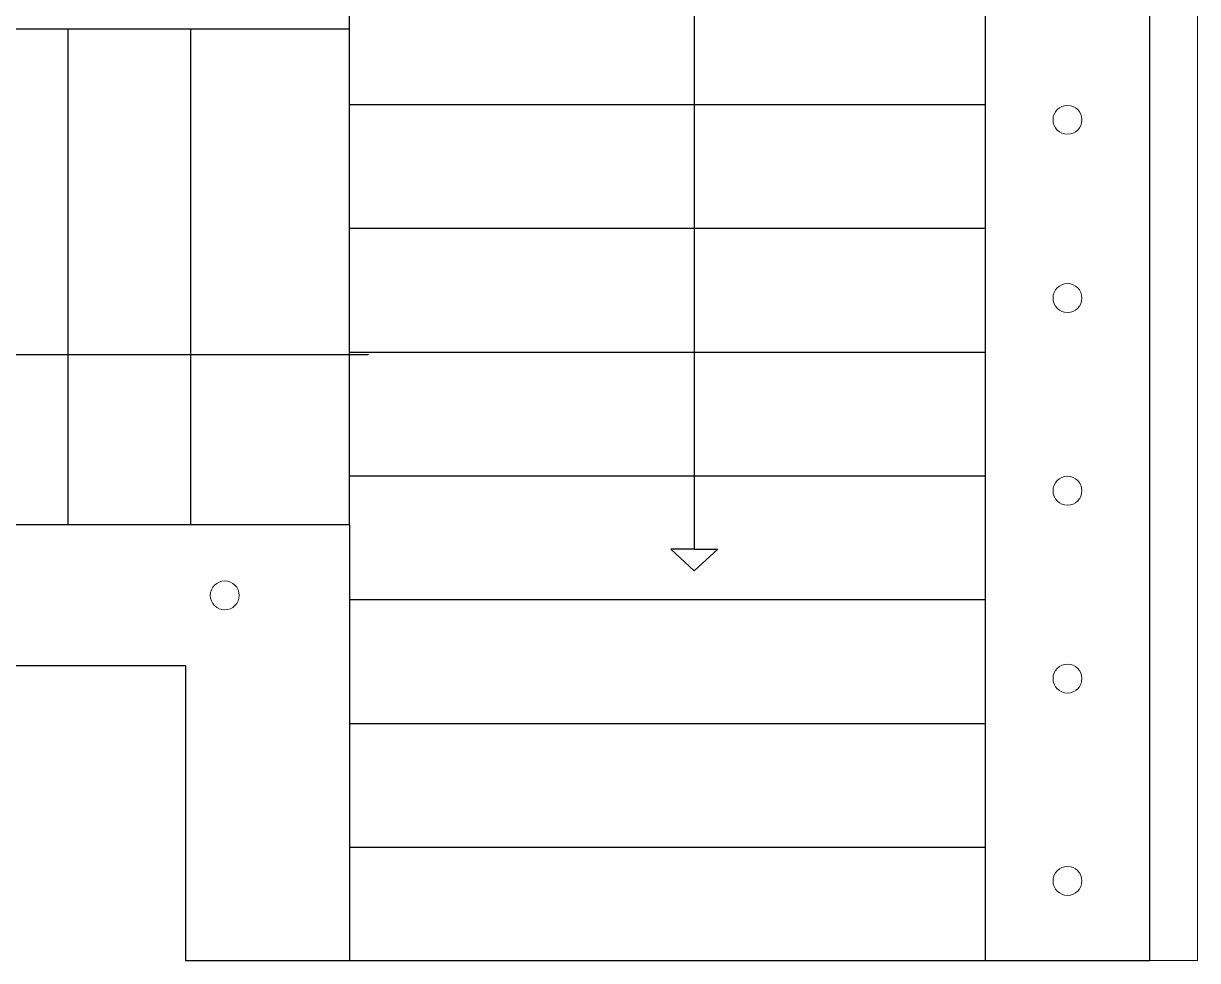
# Model space of a CAD drawing. Header units: inches. Extents: x 4918 to 12387, y -16156 to -9811.
# Drawn here: x 9647.6 to 9891.3, y -13513.5 to -13319 of the extents above; entities that cross this region are included whole.
import ezdxf

# ---------------------------------------------------------------- set-up
doc = ezdxf.new("R2010")
doc.units = ezdxf.units.IN
doc.header["$MEASUREMENT"] = 0

msp = doc.modelspace()

# ---------------------------------------------------------------- linework, layer by layer
for p, q in [((9881.32983, -13128.84929), (9881.32983, -13513.4809)), ((9881.32983, -13128.84929), (9881.32983, -13513.4809)), ((9847.25993, -13178.06795), (9847.25993, -13513.4809)), ((9847.25993, -13178.06795), (9847.25993, -13513.4809)), ((9786.83613, -13253.02157), (9786.83613, -13428.12169)), ((9786.83613, -13253.02157), (9786.83613, -13428.12169)), ((9715.25993, -13423.06795), (9715.25993, -13307.30601)), ((9715.25993, -13423.06795), (9715.25993, -13307.30601)), ((9520.15537, -13320.06795), (9715.25993, -13320.06795)), ((9651.57641, -13320.06795), (9715.25993, -13320.06795)), ((9656.75993, -13320.06795), (9656.75993, -13423.06795)), ((9682.25993, -13320.06795), (9682.25993, -13423.06795)), ((9682.25993, -13320.06795), (9682.25993, -13423.06795)), ((9715.25993, -13335.76795), (9847.25993, -13335.76795)), ((9715.25993, -13335.76795), (9847.25993, -13335.76795)), ((9715.25993, -13361.46795), (9847.25993, -13361.46795)), ((9715.25993, -13361.46795), (9847.25993, -13361.46795)), ((9719.18829, -13387.7508), (9490.77033, -13387.7508)), ((9719.18829, -13387.7508), (9651.57641, -13387.7508)), ((9715.25993, -13387.16795), (9847.25993, -13387.16795)), ((9715.25993, -13387.16795), (9847.25993, -13387.16795)), ((9715.25993, -13412.86795), (9847.25993, -13412.86795)), ((9715.25993, -13412.86795), (9847.25993, -13412.86795)), ((9715.25993, -13423.06795), (9472.33386, -13423.06795)), ((9715.25993, -13423.06795), (9651.57641, -13423.06795)), ((9715.25993, -13423.06795), (9715.25993, -13513.4809)), ((9715.25993, -13423.06795), (9715.25993, -13513.4809)), ((9786.83613, -13428.12169), (9781.96266, -13428.12169)), ((9781.96266, -13428.12169), (9786.83613, -13432.57432)), ((9786.83613, -13428.12169), (9781.96266, -13428.12169)), ((9781.96266, -13428.12169), (9786.83613, -13432.57432)), ((9786.83613, -13428.12169), (9791.70961, -13428.12169)), ((9791.70961, -13428.12169), (9786.83613, -13432.57432)), ((9786.83613, -13428.12169), (9791.70961, -13428.12169)), ((9791.70961, -13428.12169), (9786.83613, -13432.57432)), ((9715.25993, -13438.56795), (9847.25993, -13438.56795)), ((9715.25993, -13438.56795), (9847.25993, -13438.56795)), ((9681.19004, -13452.28047), (9448.32761, -13452.28047)), ((9681.19004, -13452.28047), (9681.19004, -13513.4809)), ((9681.19004, -13452.28047), (9681.19004, -13513.4809)), ((9715.25993, -13464.26795), (9847.25993, -13464.26795)), ((9715.25993, -13464.26795), (9847.25993, -13464.26795)), ((9715.25993, -13489.96795), (9847.25993, -13489.96795)), ((9715.25993, -13489.96795), (9847.25993, -13489.96795)), ((9681.19004, -13513.4809), (9881.32983, -13513.4809)), ((9681.19004, -13513.4809), (9881.32983, -13513.4809))]:
    msp.add_line(p, q)
at = {"color": 7, "lineweight": 18}
for p, q in [((9891.32983, -13513.4809), (9891.32983, -13128.84929)), ((9681.19004, -13513.4809), (9681.19004, -13452.28047)), ((9881.32983, -13513.4809), (9891.32983, -13513.4809))]:
    msp.add_line(p, q, dxfattribs=at)
for centre in [(9864.32983, -13338.96107), (9864.32983, -13338.96107), (9864.32983, -13375.96107), (9864.32983, -13375.96107), (9864.32983, -13415.96107), (9864.32983, -13415.96107), (9689.35104, -13437.67798), (9689.35104, -13437.67798), (9864.32983, -13454.96107), (9864.32983, -13454.96107), (9864.32983, -13496.96107), (9864.32983, -13496.96107)]:
    msp.add_circle(centre, 3, dxfattribs=at)

doc.saveas('drawing.dxf')
